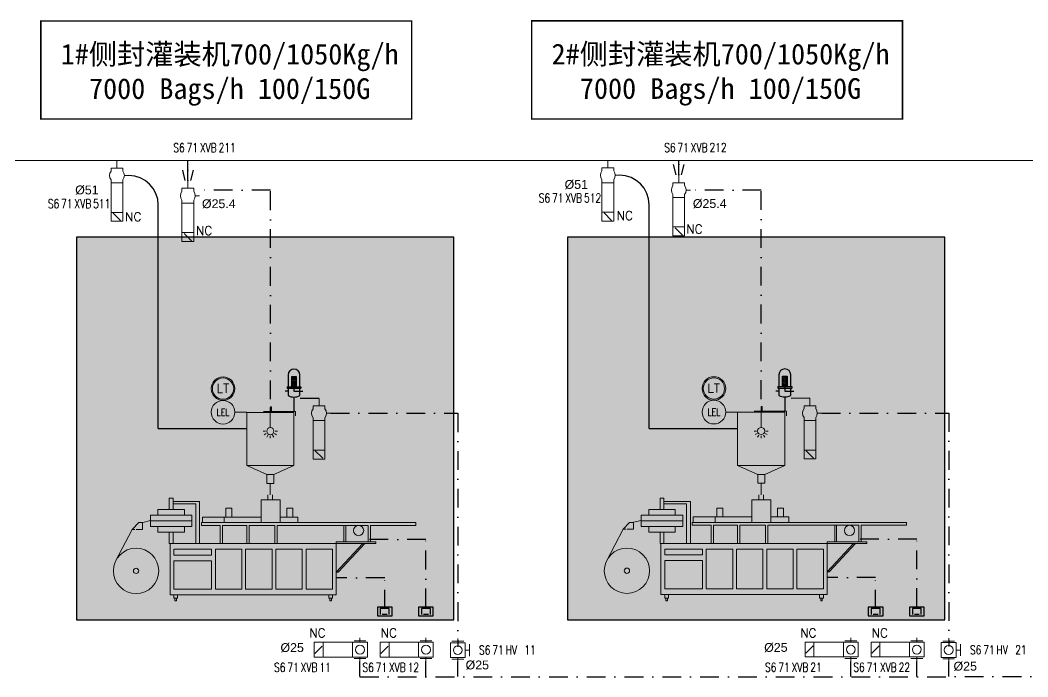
# Model space of a CAD drawing. Header units: inches. Extents: x 16718 to 18814, y 21622 to 22944.
# Drawn here: x 18094.1 to 18435.3, y 22242.2 to 22464.5 of the extents above; entities that cross this region are included whole.
import ezdxf
from ezdxf.enums import TextEntityAlignment as Align

# ---------------------------------------------------------------- set-up
doc = ezdxf.new("R2010")
doc.units = ezdxf.units.IN
doc.header["$MEASUREMENT"] = 0
doc.linetypes.add('DASHDOT2', pattern=[12.7, 6.35, -3.175, 0, -3.175])
for name, color, linetype, lineweight in [('$31 Equipment', 7, 'Continuous', 9), ('19 Pipe Process', 30, 'Continuous', 30), ('31 Equipment', 7, 'Continuous', 9), ('33 Instruments Labels', 7, 'Continuous', 9), ('AM_0', 7, 'Continuous', 30)]:
    doc.layers.add(name, color=color, linetype=linetype, lineweight=lineweight)
for name, color, linetype in [('DIAMETRE', 7, 'Continuous'), ('MATERIEL-DIVERS', 7, 'Continuous'), ('REPERES', 7, 'Continuous'), ('TEXTES', 7, 'Continuous'), ('TUYAUTERIE-NEP', 4, 'DASHDOT2'), ('TXT_FR', 7, 'Continuous'), ('VANNES', 7, 'Continuous')]:
    doc.layers.add(name, color=color, linetype=linetype)
doc.layers.add('FOURNITURE CLIENT', color=7, linetype='Continuous', true_color=0xc8e6e6)
doc.layers.get('REPERES').off()
doc.styles.add('ROMANS', font='ROMANS.SHX')
doc.styles.get("Standard").update_dxf_attribs({"font": 'arial.ttf'})
doc.styles.add('USER3', font='ITALIC.SHX', dxfattribs={"bigfont": 'gbcbig.shx'})

# ---------------------------------------------------------------- blocks, each defined once
blk = doc.blocks.new('wqs2qw')
at = {"layer": '31 Equipment'}
for p, q in [((30395.72, 63682.87), (30395.72, 63684.82)), ((30395.72, 63684.82), (30409.35, 63684.82)), ((30416.41, 63684.39), (30396.42, 63684.39)), ((30396.42, 63684.39), (30396.42, 63661.87)), ((30406.37, 63686.77), (30405.98, 63686.77)), ((30405.98, 63686.77), (30405.98, 63684.82)), ((30406.37, 63684.82), (30406.37, 63686.77)), ((30406.43, 63677.94), (30406.43, 63686.44)), ((30416.41, 63661.87), (30416.41, 63684.39)), ((30404.43, 63676.44), (30403.43, 63676.44)), ((30404.7, 63675.44), (30403.83, 63674.94)), ((30405.43, 63674.7), (30404.93, 63673.84)), ((30406.43, 63674.44), (30406.43, 63673.44)), ((30407.43, 63674.7), (30407.93, 63673.84)), ((30408.16, 63675.44), (30409.03, 63674.94)), ((30408.43, 63676.44), (30409.43, 63676.44)), ((30396.42, 63661.87), (30416.41, 63661.87)), ((30404.91, 63658.11), (30396.42, 63661.87)), ((30407.91, 63658.11), (30416.41, 63661.87)), ((30407.91, 63658.11), (30404.91, 63658.11)), ((30404.91, 63654.36), (30404.91, 63658.11)), ((30407.91, 63658.11), (30407.91, 63654.36)), ((30407.91, 63654.36), (30404.91, 63654.36)), ((30406.43, 63654.44), (30406.43, 63649.44)), ((30405.43, 63649.44), (30405.43, 63647.44)), ((30407.43, 63649.44), (30407.43, 63647.44)), ((30402.31, 63647.35), (30402.31, 63637.74)), ((30410.31, 63647.35), (30402.31, 63647.35)), ((30410.31, 63637.74), (30410.31, 63647.35)), ((30436.38, 63646.63), (30447.57, 63646.63)), ((30436.38, 63628.85), (30436.38, 63646.63)), ((30437.98, 63645.67), (30437.98, 63628.85)), ((30447.57, 63645.67), (30437.98, 63645.67)), ((30447.57, 63648.07), (30447.57, 63643.27)), ((30449.17, 63648.07), (30447.57, 63648.07)), ((30449.17, 63643.27), (30449.17, 63648.07)), ((30394.71, 63640.1), (30402.2, 63640.1)), ((30394.71, 63637.85), (30394.71, 63640.1)), ((30396.95, 63643.86), (30396.95, 63640.1)), ((30399.45, 63643.86), (30396.95, 63643.86)), ((30399.45, 63640.1), (30399.45, 63643.86)), ((30402.2, 63640.1), (30399.45, 63640.1)), ((30410.2, 63640.1), (30435.19, 63640.1)), ((30425.94, 63640.1), (30410.2, 63640.1)), ((30422.69, 63643.86), (30422.69, 63640.1)), ((30425.19, 63643.86), (30422.69, 63643.86)), ((30425.19, 63640.1), (30425.19, 63643.86)), ((30425.94, 63637.85), (30425.94, 63640.1)), ((30435.19, 63640.1), (30435.19, 63637.85)), ((30457.17, 63640.86), (30439.57, 63640.86)), ((30439.57, 63640.86), (30439.57, 63636.06)), ((30442.77, 63640.86), (30439.57, 63640.86)), ((30442.77, 63643.27), (30453.97, 63643.27)), ((30442.77, 63643.27), (30442.77, 63640.86)), ((30447.57, 63643.27), (30442.77, 63643.27)), ((30453.97, 63643.27), (30449.17, 63643.27)), ((30453.97, 63640.86), (30453.97, 63643.27)), ((30457.17, 63640.86), (30453.97, 63640.86)), ((30457.17, 63636.06), (30457.17, 63640.86)), ((30344.9, 63637.74), (30378.49, 63637.74)), ((30344.9, 63636.54), (30344.9, 63637.74)), ((30364.09, 63636.54), (30344.9, 63636.54)), ((30364.09, 63629.57), (30364.09, 63636.54)), ((30365.05, 63636.54), (30365.05, 63629.57)), ((30374.49, 63636.54), (30365.05, 63636.54)), ((30396.71, 63637.74), (30367.13, 63637.74)), ((30368.73, 63636.54), (30396.71, 63636.54)), ((30374.49, 63629.57), (30374.49, 63636.54)), ((30375.29, 63636.54), (30375.29, 63629.57)), ((30378.49, 63636.54), (30375.29, 63636.54)), ((30435.58, 63637.74), (30391.6, 63637.74)), ((30391.6, 63636.54), (30403.59, 63636.54)), ((30403.59, 63636.54), (30403.59, 63628.85)), ((30404.55, 63636.54), (30415.43, 63636.54)), ((30404.55, 63628.85), (30404.55, 63636.54)), ((30415.43, 63636.54), (30415.43, 63628.85)), ((30416.39, 63636.54), (30426.62, 63636.54)), ((30416.39, 63628.85), (30416.39, 63636.54)), ((30426.62, 63636.54), (30426.62, 63629.33)), ((30427.58, 63636.54), (30435.58, 63636.54)), ((30427.58, 63628.85), (30427.58, 63636.54)), ((30435.58, 63636.54), (30435.58, 63637.74)), ((30439.57, 63638.46), (30457.17, 63638.46)), ((30439.57, 63636.06), (30442.77, 63636.06)), ((30453.97, 63636.06), (30442.77, 63636.06)), ((30442.77, 63636.06), (30442.77, 63633.66)), ((30453.97, 63636.06), (30457.17, 63636.06)), ((30453.97, 63633.66), (30453.97, 63636.06)), ((30457.18, 63638.6), (30457.18, 63638.6)), ((30460.42, 63637.85), (30457.18, 63638.6)), ((30460.52, 63637.74), (30460.52, 63634.86)), ((30462.12, 63637.74), (30460.52, 63637.74)), ((30464.84, 63634.86), (30462.12, 63637.74)), ((30442.77, 63633.66), (30447.57, 63633.66)), ((30447.57, 63633.66), (30449.17, 63633.66)), ((30447.57, 63633.66), (30447.57, 63628.85)), ((30449.17, 63633.66), (30453.97, 63633.66)), ((30449.17, 63628.85), (30449.17, 63633.66)), ((30460.52, 63634.86), (30463.24, 63634.86)), ((30463.72, 63634.86), (30464.84, 63634.86)), ((30464.84, 63634.86), (30471.88, 63621.4)), ((30361.7, 63629.57), (30378.49, 63629.57)), ((30361.7, 63628.85), (30361.7, 63629.57)), ((30366.49, 63628.85), (30361.7, 63628.85)), ((30365.69, 63628.85), (30367.29, 63628.85)), ((30378.49, 63628.85), (30365.69, 63628.85)), ((30377.69, 63616.84), (30366.49, 63628.85)), ((30367.29, 63628.85), (30378.49, 63616.84)), ((30375.29, 63629.57), (30374.49, 63629.57)), ((30378.49, 63629.57), (30378.49, 63628.85)), ((30378.49, 63628.85), (30388.08, 63628.85)), ((30378.49, 63607.23), (30378.49, 63628.85)), ((30384.88, 63628.85), (30448.85, 63628.85)), ((30403.59, 63628.85), (30404.55, 63628.85)), ((30415.43, 63628.85), (30416.39, 63628.85)), ((30426.62, 63629.33), (30426.62, 63628.85)), ((30437.98, 63628.85), (30436.38, 63628.85)), ((30447.57, 63628.85), (30449.17, 63628.85)), ((30448.85, 63628.85), (30448.85, 63607.23)), ((30380.09, 63626.45), (30391.28, 63626.45)), ((30380.09, 63609.63), (30380.09, 63626.45)), ((30391.28, 63626.45), (30391.28, 63609.63)), ((30392.88, 63626.45), (30404.07, 63626.45)), ((30392.88, 63609.63), (30392.88, 63626.45)), ((30404.07, 63626.45), (30404.07, 63609.63)), ((30405.67, 63626.45), (30405.67, 63609.63)), ((30416.87, 63626.45), (30405.67, 63626.45)), ((30416.87, 63609.63), (30416.87, 63626.45)), ((30418.47, 63626.45), (30418.47, 63609.63)), ((30429.66, 63626.45), (30418.47, 63626.45)), ((30429.66, 63609.63), (30429.66, 63626.45)), ((30431.26, 63626.45), (30447.25, 63626.45)), ((30431.26, 63624.04), (30431.26, 63626.45)), ((30447.25, 63624.04), (30431.26, 63624.04)), ((30447.25, 63626.45), (30447.25, 63624.04)), ((30431.26, 63621.64), (30447.25, 63621.64)), ((30431.26, 63609.63), (30431.26, 63621.64)), ((30447.25, 63621.64), (30447.25, 63609.63)), ((30378.49, 63616.84), (30377.69, 63616.84)), ((30391.28, 63607.23), (30378.49, 63607.23)), ((30391.28, 63609.63), (30380.09, 63609.63)), ((30380.09, 63605.78), (30380.09, 63607.23)), ((30381.68, 63605.78), (30380.09, 63605.78)), ((30380.57, 63605.78), (30380.57, 63604.58)), ((30381.2, 63605.78), (30380.57, 63605.78)), ((30381.2, 63604.58), (30381.2, 63605.78)), ((30381.68, 63607.23), (30381.68, 63605.78)), ((30448.85, 63607.23), (30384.88, 63607.23)), ((30404.07, 63609.63), (30392.88, 63609.63)), ((30405.67, 63609.63), (30416.87, 63609.63)), ((30418.47, 63609.63), (30429.66, 63609.63)), ((30447.25, 63609.63), (30431.26, 63609.63)), ((30445.65, 63605.78), (30445.65, 63607.23)), ((30447.25, 63605.78), (30445.65, 63605.78)), ((30446.77, 63605.78), (30446.13, 63605.78)), ((30446.13, 63605.78), (30446.13, 63604.58)), ((30446.77, 63604.58), (30446.77, 63605.78)), ((30447.25, 63607.23), (30447.25, 63605.78)), ((30380.57, 63604.58), (30381.2, 63604.58)), ((30446.13, 63604.58), (30446.77, 63604.58))]:
    blk.add_line(p, q, dxfattribs=at)
at = {"layer": '31 Equipment', "color": 7}
blk.add_line((30421.43, 63684.44), (30416.43, 63684.44), dxfattribs=at)
at = {"layer": '31 Equipment'}
for centre, radius in [((30426.43, 63694.44), 5), ((30426.43, 63694.44), 4.5), ((30406.43, 63676.44), 1.5), ((30369.05, 63634.38), 2.16), ((30463.24, 63617.32), 9.6), ((30463.24, 63617.32), 1.12)]:
    blk.add_circle(centre, radius, dxfattribs=at)
at = {"layer": '31 Equipment', "color": 7}
blk.add_circle((30426.43, 63684.44), 5, dxfattribs=at)
at = {"layer": '31 Equipment'}
for points in [[(30462.99, 63634.86), (30463.49, 63634.86), (30462.99, 63627.9), (30463.49, 63627.4)], [(30463.49, 63608.18), (30462.99, 63608.68), (30463.49, 63634.86), (30462.99, 63634.86)], [(30462.99, 63627.9), (30463.49, 63627.4), (30448.85, 63627.9), (30448.85, 63627.4)], [(30448.85, 63608.18), (30448.85, 63608.68), (30463.49, 63608.18), (30462.99, 63608.68)]]:
    blk.add_trace(points, dxfattribs=at)
blk = doc.blocks.new('CR')
at = {"color": 7}
for p, q in [((-2.5, 2.5), (2.5, 1.25)), ((2.5, 1.25), (2.5, 1.25)), ((2.5, -1.25), (-2.5, -2.5))]:
    blk.add_line(p, q, dxfattribs=at)
at = {"color": 7, "extrusion": (-1, 0, 0)}
blk.add_point((-2.5, 0), dxfattribs=at)
at = {"color": 7, "extrusion": (1, 0, 0)}
blk.add_point((2.5, 0), dxfattribs=at)
blk = doc.blocks.new('APV-VLV-SSEAT-SW41-3')
at = {"layer": '31 Equipment', "ltscale": 38}
for p, q in [((1.25, 15.25), (-1.25, 12.75)), ((-2, 2.5), (-2, 1.5)), ((2, 2.5), (2, 1.5)), ((2.5, 0), (4, 0)), ((-2, -2.5), (-2, -1.5)), ((2, -2.5), (-2, -2.5)), ((-2, -2.5), (2, -2.5)), ((0, -2.5), (0, -5)), ((2, -2.5), (2, -1.5))]:
    blk.add_line(p, q, dxfattribs=at)
for points in [[(-2, 12.5), (2, 12.5), (2, 15.5), (-2, 15.5)], [(-2, 2.5), (2, 2.5), (2, 12.5), (-2, 12.5)]]:
    blk.add_lwpolyline(points, close=True, dxfattribs=at)
for start, end in [(143.1301, 216.8699), (323.1301, 36.8699)]:
    blk.add_arc((0, 0), 2.5, start, end, dxfattribs=at)
blk = doc.blocks.new('*X53')
at = {"color": 0}
for p, q in [((688.5, 377.37), (691.13, 380)), ((688.5, 378.79), (689.71, 380)), ((688.5, 375.96), (691.5, 378.96)), ((688.5, 374.54), (691.5, 377.54)), ((688.5, 373.13), (691.5, 376.13)), ((689.78, 373), (691.5, 374.72)), ((691.2, 373), (691.5, 373.3))]:
    blk.add_line(p, q, dxfattribs=at)
blk = doc.blocks.new('SAFILT')
for p, q in [((-4, 11), (-4, 3)), ((-1.5, 3), (-1.5, 10)), ((-1.5, 10), (1.5, 10)), ((1.5, 10), (1.5, 3)), ((4, 3), (4, 11)), ((-4, 0), (-6, 0)), ((-4.68, 3), (-4.68, 2)), ((-4.68, 3), (4.68, 3)), ((-4.68, 2), (4.68, 2)), ((-4, 2), (-4, -3)), ((0, 3), (0, 0)), ((0, 0), (6, 0)), ((4, -3), (4, 2)), ((4.68, 3), (4.68, 2)), ((0, -4), (0, -6))]:
    blk.add_line(p, q)
for centre, radius, start, end in [((0, 11), 4, 0, 180), ((0, 4.5), 8.5, 241.92751, 298.07249)]:
    blk.add_arc(centre, radius, start, end)
at = {"xscale": -1}
blk.add_blockref('*X53', (690, -370), dxfattribs=at)
blk.add_blockref('*X53', (-690, -370))
blk = doc.blocks.new('APV-VLVM-BFLY-SVS-1')
at = {"layer": '31 Equipment', "ltscale": 38}
for p, q in [((-2, 4), (2, 4)), ((0, 2.5), (0, 4)), ((-2.5, 0), (-4, 0)), ((2.5, 2.5), (-2.5, 2.5)), ((-2.5, 2.5), (-2.5, -2.5)), ((2.5, -2.5), (2.5, 2.5)), ((2.5, 0), (4, 0)), ((-2.5, -2.5), (2.5, -2.5))]:
    blk.add_line(p, q, dxfattribs=at)
at = {"layer": '31 Equipment'}
for p, q in [((-3, 2), (-3, -2)), ((3, -2), (3, 2))]:
    blk.add_line(p, q, dxfattribs=at)
at = {"layer": '31 Equipment', "ltscale": 38}
blk.add_circle((0, 0), 1.5, dxfattribs=at)
blk = doc.blocks.new('RACCORD')
for p, q in [((-0.5, 2.5), (2.5, 2.5)), ((-0.5, -2.5), (-0.5, 2.5)), ((2.5, 2.5), (2.5, -2.5)), ((2.5, -2.5), (-0.5, -2.5))]:
    blk.add_line(p, q)
at = {"color": 7}
for p, q in [((0, 1.5), (2, 1.5)), ((0, 0.83), (0, -0.83)), ((2, 1.5), (2, -1.5)), ((0, -0.83), (0, -0.83)), ((2, -1.5), (0, -1.5))]:
    blk.add_line(p, q, dxfattribs=at)
blk = doc.blocks.new('REPNORM1')
at = {"layer": 'TEXTES', "style": 'ROMANS', "width": 0.75}
for tag, p in [('ZONE', (-9.75, -1.25)), ('SOUSZONE', (-5.25, -1.25)), ('ELEMENT', (-0.75, -1.25)), ('NUM', (5.59, -1.22))]:
    blk.add_attdef(tag, p, '', height=3, dxfattribs=at)
blk = doc.blocks.new('APV-VLV-BFLY-SVS-3')
at = {"layer": '31 Equipment', "ltscale": 38}
for p, q in [((1.25, 15.25), (-1.25, 12.75)), ((-2.5, 0), (-4, 0)), ((2.5, 2.5), (-2.5, 2.5)), ((-2.5, 2.5), (-2.5, -2.5)), ((2.5, -2.5), (2.5, 2.5)), ((2.5, 0), (4, 0)), ((-2.5, -2.5), (2.5, -2.5))]:
    blk.add_line(p, q, dxfattribs=at)
at = {"layer": '31 Equipment'}
for p, q in [((-3, 2), (-3, -2)), ((3, -2), (3, 2))]:
    blk.add_line(p, q, dxfattribs=at)
at = {"layer": '31 Equipment', "ltscale": 38}
for points in [[(-2.5, 12.5), (2.5, 12.5), (2.5, 15.5), (-2.5, 15.5)], [(-2.5, 2.5), (2.5, 2.5), (2.5, 12.5), (-2.5, 12.5)]]:
    blk.add_lwpolyline(points, close=True, dxfattribs=at)
blk.add_circle((0, 0), 1.5, dxfattribs=at)

msp = doc.modelspace()

# ---------------------------------------------------------------- hatches: boundary and pattern name
at = {"layer": 'FOURNITURE CLIENT'}
h = msp.add_hatch(color=256, dxfattribs=at)
h.dxf.hatch_style = 1
h.paths.add_polyline_path([(18113.16, 22390.99), (18113.16, 22261.45), (18240.92, 22261.45), (18240.92, 22390.99)])
h = msp.add_hatch(color=256, dxfattribs=at)
h.dxf.hatch_style = 1
h.paths.add_polyline_path([(18279.36, 22391.04), (18279.36, 22261.5), (18407.13, 22261.5), (18407.13, 22391.04)])

# ---------------------------------------------------------------- linework, layer by layer
at = {"layer": '19 Pipe Process', "ltscale": 2}
for p, q in [((18150.86, 22410.03), (18150.86, 22416.94)), ((18317.06, 22411.94), (18317.06, 22416.94)), ((18140.86, 22374.17), (18140.86, 22401.89)), ((18307.06, 22374.21), (18307.06, 22401.94)), ((18140.86, 22326.17), (18140.86, 22374.17)), ((18307.06, 22326.21), (18307.06, 22374.21)), ((18140.86, 22326.17), (18170.86, 22326.17)), ((18307.06, 22326.21), (18337.06, 22326.21))]:
    msp.add_line(p, q, dxfattribs=at)
msp.add_lwpolyline([(18679.38, 22416.94), (18076.58, 22416.89)], dxfattribs=at)
at = {"layer": '19 Pipe Process'}
for centre in [(18130.86, 22401.89), (18297.06, 22401.94)]:
    msp.add_arc(centre, 10, 0, 90, dxfattribs=at)
at = {"layer": '31 Equipment', "const_width": 0.49}
for points in [[(18101.08, 22430.99), (18101.08, 22464.17), (18226.61, 22464.17), (18226.61, 22430.99)], [(18267.28, 22431.03), (18267.28, 22464.21), (18392.81, 22464.21), (18392.81, 22431.03)]]:
    msp.add_lwpolyline(points, close=True, dxfattribs=at)
at = {"layer": 'AM_0'}
for points in [[(18113.16, 22390.99), (18113.16, 22261.45), (18240.92, 22261.45), (18240.92, 22261.45), (18240.92, 22261.45), (18240.92, 22390.99), (18113.16, 22390.99)], [(18279.36, 22391.04), (18279.36, 22261.5), (18407.13, 22261.5), (18407.13, 22261.5), (18407.13, 22261.5), (18407.13, 22391.04), (18279.36, 22391.04)]]:
    msp.add_lwpolyline(points, dxfattribs=at)
at = {"layer": 'TUYAUTERIE-NEP'}
for p, q in [((18178.83, 22406.89), (18154.86, 22406.89)), ((18178.83, 22336.17), (18178.83, 22406.89)), ((18345.03, 22406.94), (18321.06, 22406.94)), ((18345.03, 22336.21), (18345.03, 22406.94)), ((18195.27, 22336.39), (18186.79, 22336.36)), ((18186.79, 22335.86), (18186.79, 22332.03)), ((18361.48, 22336.44), (18352.99, 22336.4)), ((18352.99, 22335.9), (18352.99, 22332.08)), ((18199.27, 22331.39), (18242.25, 22331.39)), ((18242.25, 22331.39), (18242.25, 22252.34)), ((18365.48, 22331.44), (18408.46, 22331.44)), ((18408.46, 22331.44), (18408.46, 22252.39)), ((18231.47, 22288.67), (18209.86, 22288.67)), ((18231.47, 22265.75), (18231.47, 22288.67)), ((18397.67, 22288.71), (18376.06, 22288.71)), ((18397.67, 22265.8), (18397.67, 22288.71)), ((18217.52, 22275.71), (18201.13, 22275.71)), ((18217.52, 22265.26), (18217.52, 22275.71)), ((18383.73, 22275.76), (18367.33, 22275.76)), ((18383.73, 22265.3), (18383.73, 22275.76)), ((18209.14, 22242.26), (18209.14, 22247.34)), ((18231.47, 22242.26), (18231.47, 22247.34)), ((18242.26, 22242.26), (18242.25, 22247.34)), ((18375.35, 22242.31), (18375.34, 22247.38)), ((18397.67, 22242.31), (18397.67, 22247.38)), ((18408.46, 22242.31), (18408.46, 22247.38)), ((18209.14, 22242.16), (18738.6, 22242.31))]:
    msp.add_line(p, q, dxfattribs=at)

# ---------------------------------------------------------------- block references
at = {"layer": '$31 Equipment'}
ref = msp.add_blockref('wqs2qw', (42503.92, -28615.83), dxfattribs=dict(at, xscale=-0.8, yscale=0.8, zscale=0.8))
ref.add_attrib('LE?', 'LEL', dxfattribs={"layer": '33 Instruments Labels', "height": 2.4, "style": 'ROMANS', "width": 0.8}).set_placement((18162.77, 22331.72), align=Align.MIDDLE)
ref = msp.add_blockref('wqs2qw', (42670.12, -28615.78), dxfattribs=dict(at, xscale=-0.8, yscale=0.8, zscale=0.8))
ref.add_attrib('LE?', 'LEL', dxfattribs={"layer": '33 Instruments Labels', "height": 2.4, "style": 'ROMANS', "width": 0.8}).set_placement((18328.98, 22331.77), align=Align.MIDDLE)
at = {"layer": 'MATERIEL-DIVERS', "xscale": 0.7, "yscale": 0.7, "zscale": 0.7, "rotation": 270}
for p in [(18150.86, 22411.93), (18317.06, 22413.84)]:
    msp.add_blockref('CR', p, dxfattribs=at)
at = {"layer": 'MATERIEL-DIVERS', "xscale": 0.5, "yscale": 0.5, "zscale": 0.5}
for p in [(18186.79, 22338.86), (18352.99, 22338.9)]:
    msp.add_blockref('SAFILT', p, dxfattribs=at)
at = {"layer": 'MATERIEL-DIVERS', "xscale": -1, "rotation": 270}
for p in [(18217.52, 22263.26), (18231.47, 22263.26), (18383.73, 22263.3), (18397.67, 22263.3)]:
    msp.add_blockref('RACCORD', p, dxfattribs=at)
at = {"layer": 'REPERES'}
for p, values in [((18155.69, 22421.03), {'ZONE': 'S6', 'SOUSZONE': '71', 'ELEMENT': 'XVB', 'NUM': '211'}), ((18321.89, 22421.07), {'ZONE': 'S6', 'SOUSZONE': '71', 'ELEMENT': 'XVB', 'NUM': '212'}), ((18279.42, 22403.99), {'ZONE': 'S6', 'SOUSZONE': '71', 'ELEMENT': 'XVB', 'NUM': '512'}), ((18113.21, 22402.08), {'ZONE': 'S6', 'SOUSZONE': '71', 'ELEMENT': 'XVB', 'NUM': '511'}), ((18259.2, 22250.98), {'ZONE': 'S6', 'SOUSZONE': '71', 'ELEMENT': 'HV', 'NUM': '11'}), ((18425.41, 22251.03), {'ZONE': 'S6', 'SOUSZONE': '71', 'ELEMENT': 'HV', 'NUM': '21'}), ((18189.82, 22245.11), {'ZONE': 'S6', 'SOUSZONE': '71', 'ELEMENT': 'XVB', 'NUM': '11'}), ((18219.72, 22245.11), {'ZONE': 'S6', 'SOUSZONE': '71', 'ELEMENT': 'XVB', 'NUM': '12'}), ((18356.02, 22245.15), {'ZONE': 'S6', 'SOUSZONE': '71', 'ELEMENT': 'XVB', 'NUM': '21'}), ((18385.92, 22245.15), {'ZONE': 'S6', 'SOUSZONE': '71', 'ELEMENT': 'XVB', 'NUM': '22'})]:
    msp.add_blockref('REPNORM1', p, dxfattribs=at).add_auto_attribs(values)
at = {"layer": 'VANNES', "xscale": -1}
for name, p, rotation in [('APV-VLV-SSEAT-SW41-3', (18126.86, 22411.89), 180), ('APV-VLV-SSEAT-SW41-3', (18293.06, 22411.94), 180), ('APV-VLV-SSEAT-SW41-3', (18150.86, 22405.03), 180), ('APV-VLV-SSEAT-SW41-3', (18317.06, 22406.94), 180), ('APV-VLV-SSEAT-SW41-3', (18195.27, 22331.39), 180), ('APV-VLV-SSEAT-SW41-3', (18361.48, 22331.44), 180), ('APV-VLV-BFLY-SVS-3', (18209.14, 22251.34), 90), ('APV-VLV-BFLY-SVS-3', (18231.47, 22251.34), 90), ('APV-VLV-BFLY-SVS-3', (18375.34, 22251.38), 90), ('APV-VLV-BFLY-SVS-3', (18397.67, 22251.38), 90)]:
    msp.add_blockref(name, p, dxfattribs=dict(at, rotation=rotation))
at = {"layer": 'VANNES', "rotation": 270}
for p in [(18242.25, 22251.19), (18408.46, 22251.24)]:
    msp.add_blockref('APV-VLVM-BFLY-SVS-1', p, dxfattribs=at)

# ---------------------------------------------------------------- texts
at = {"layer": '31 Equipment', "char_height": 7, "width": 120.9043, "attachment_point": 5, "style": 'USER3'}
for s, insert in [('{\\fSimSun|b0|i0|c134|p2;1#侧封灌装机700/1050Kg/h\\P7000 Bags/h 100/150G}', (18165.02, 22445.96)), ('{\\fSimSun|b0|i0|c134|p2;2#侧封灌装机700/1050Kg/h\\P7000 Bags/h 100/150G}', (18331.22, 22446))]:
    msp.add_mtext(s, dxfattribs=dict(at, insert=insert))
at = {"layer": 'DIAMETRE'}
for s, p in [('%%C51', (18278.42, 22407.35)), ('%%C51', (18112.72, 22405.48)), ('%%C25.4', (18155.64, 22400.82)), ('%%C25.4', (18321.85, 22400.87)), ('%%C25', (18182.22, 22250.56)), ('%%C25', (18346, 22250.62)), ('%%C25', (18244.91, 22244.68)), ('%%C25', (18410.11, 22244.27))]:
    msp.add_text(s, height=3, dxfattribs=at).set_placement(p)
at = {"layer": 'TEXTES', "style": 'ROMANS'}
for p in [(18129.63, 22396.39), (18296.05, 22396.78), (18153.59, 22391.7), (18319.63, 22392.23), (18191.97, 22255.53), (18216.17, 22255.53), (18358.18, 22255.53), (18382.38, 22255.53)]:
    msp.add_text('NC', height=3, dxfattribs=at).set_placement(p)
at = {"layer": 'TXT_FR', "style": 'ROMANS'}
for p in [(18162.7, 22338.33), (18328.9, 22338.38)]:
    msp.add_text('LT', height=3, dxfattribs=at).set_placement(p, align=Align.CENTER)

doc.saveas('drawing.dxf')
